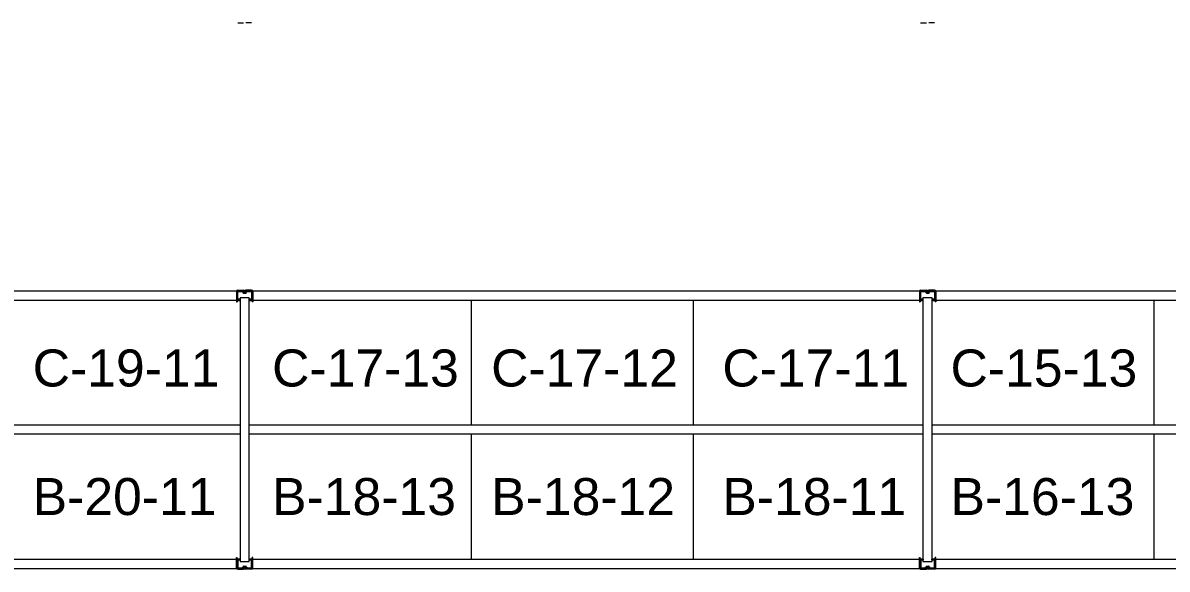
# Model space of a CAD drawing. Header units: inches. Extents: x 2743 to 10591, y -1604 to 5792.
# Drawn here: x 3371.4 to 3618.7, y 3573.9 to 3691.9 of the extents above; entities that cross this region are included whole.
import ezdxf

# ---------------------------------------------------------------- set-up
doc = ezdxf.new("R2010")
doc.units = ezdxf.units.IN
doc.header["$LTSCALE"] = 0.1875
doc.header["$MEASUREMENT"] = 0
for name, color, linetype, lineweight in [('22 Dimension', 7, 'Continuous', 5), ('32 Echelle', 160, 'Continuous', 15), ('33 Poutre', 30, 'Continuous', 15)]:
    doc.layers.add(name, color=color, linetype=linetype, lineweight=lineweight)
doc.styles.add('arial', font='')
doc.styles.get('arial').set_extended_font_data('Arial')

msp = doc.modelspace()

# ---------------------------------------------------------------- hatches: boundary and pattern name
at = {"layer": '32 Echelle'}
for points in [[(3418.33382, 3631.78941), (3418.33382, 3631.97691), (3418.14632, 3631.97691)], [(3418.33382, 3631.78941), (3418.33382, 3631.97691), (3418.14632, 3631.97691)], [(3420.33382, 3631.78941), (3420.33382, 3631.97691), (3420.52132, 3631.97691)], [(3420.33382, 3631.78941), (3420.33382, 3631.97691), (3420.52132, 3631.97691)], [(3565.95882, 3631.78941), (3565.95882, 3631.97691), (3565.77132, 3631.97691)], [(3565.95882, 3631.78941), (3565.95882, 3631.97691), (3565.77132, 3631.97691)], [(3567.95882, 3631.78941), (3567.95882, 3631.97691), (3568.14632, 3631.97691)], [(3567.95882, 3631.78941), (3567.95882, 3631.97691), (3568.14632, 3631.97691)], [(3418.33382, 3576.16441), (3418.33382, 3575.97691), (3418.14632, 3575.97691)], [(3418.33382, 3576.16441), (3418.33382, 3575.97691), (3418.14632, 3575.97691)], [(3420.33382, 3576.16441), (3420.33382, 3575.97691), (3420.52132, 3575.97691)], [(3420.33382, 3576.16441), (3420.33382, 3575.97691), (3420.52132, 3575.97691)], [(3565.95882, 3576.16441), (3565.95882, 3575.97691), (3565.77132, 3575.97691)], [(3565.95882, 3576.16441), (3565.95882, 3575.97691), (3565.77132, 3575.97691)], [(3567.95882, 3576.16441), (3567.95882, 3575.97691), (3568.14632, 3575.97691)], [(3567.95882, 3576.16441), (3567.95882, 3575.97691), (3568.14632, 3575.97691)]]:
    msp.add_hatch(color=256, dxfattribs=at).paths.add_polyline_path(points)

# ---------------------------------------------------------------- linework, layer by layer
at = {"layer": '22 Dimension'}
for p, q in [((3468.33382, 3604.97691), (3468.33382, 3631.97691)), ((3516.33382, 3604.97691), (3516.33382, 3631.97691)), ((3615.95882, 3604.97691), (3615.95882, 3631.97691)), ((3418.33382, 3604.97691), (3272.70882, 3604.97691)), ((3565.95882, 3604.97691), (3420.33382, 3604.97691)), ((3713.58382, 3604.97691), (3567.95882, 3604.97691)), ((3418.33382, 3602.97691), (3272.70882, 3602.97691)), ((3565.95882, 3602.97691), (3420.33382, 3602.97691)), ((3468.33382, 3575.97691), (3468.33382, 3602.97691)), ((3516.33382, 3575.97691), (3516.33382, 3602.97691)), ((3713.58382, 3602.97691), (3567.95882, 3602.97691)), ((3615.95882, 3575.97691), (3615.95882, 3602.97691))]:
    msp.add_line(p, q, dxfattribs=at)
at = {"layer": '32 Echelle', "linetype": 'Continuous', "lineweight": 25}
for p, q in [((3417.70886, 3633.79316), (3417.70886, 3632.16066)), ((3417.70886, 3633.79316), (3417.70886, 3632.16066)), ((3417.79886, 3632.16066), (3417.79886, 3633.79316)), ((3417.79886, 3632.16066), (3417.79886, 3633.79316)), ((3418.82145, 3633.97691), (3417.89261, 3633.97691)), ((3418.82145, 3633.97691), (3417.89261, 3633.97691)), ((3417.89261, 3633.88691), (3418.82145, 3633.88691)), ((3417.89261, 3633.88691), (3418.82145, 3633.88691)), ((3418.9111, 3633.82057), (3418.95501, 3633.67693)), ((3418.9111, 3633.82057), (3418.95501, 3633.67693)), ((3419.04108, 3633.70325), (3418.99717, 3633.84688)), ((3419.04108, 3633.70325), (3418.99717, 3633.84688)), ((3419.67047, 3633.84688), (3419.62655, 3633.70325)), ((3419.67047, 3633.84688), (3419.62655, 3633.70325)), ((3419.71262, 3633.67693), (3419.75653, 3633.82057)), ((3419.71262, 3633.67693), (3419.75653, 3633.82057)), ((3420.77502, 3633.97691), (3419.84619, 3633.97691)), ((3420.77502, 3633.97691), (3419.84619, 3633.97691)), ((3419.84619, 3633.88691), (3420.77502, 3633.88691)), ((3419.84619, 3633.88691), (3420.77502, 3633.88691)), ((3420.86877, 3633.79316), (3420.86877, 3632.16066)), ((3420.86877, 3633.79316), (3420.86877, 3632.16066)), ((3420.95877, 3632.16066), (3420.95877, 3633.79316)), ((3420.95877, 3632.16066), (3420.95877, 3633.79316)), ((3565.33386, 3633.79316), (3565.33386, 3632.16066)), ((3565.33386, 3633.79316), (3565.33386, 3632.16066)), ((3565.42386, 3632.16066), (3565.42386, 3633.79316)), ((3565.42386, 3632.16066), (3565.42386, 3633.79316)), ((3566.44645, 3633.97691), (3565.51761, 3633.97691)), ((3566.44645, 3633.97691), (3565.51761, 3633.97691)), ((3565.51761, 3633.88691), (3566.44645, 3633.88691)), ((3565.51761, 3633.88691), (3566.44645, 3633.88691)), ((3566.5361, 3633.82057), (3566.58001, 3633.67693)), ((3566.5361, 3633.82057), (3566.58001, 3633.67693)), ((3566.66608, 3633.70325), (3566.62217, 3633.84688)), ((3566.66608, 3633.70325), (3566.62217, 3633.84688)), ((3567.29547, 3633.84688), (3567.25155, 3633.70325)), ((3567.29547, 3633.84688), (3567.25155, 3633.70325)), ((3567.33762, 3633.67693), (3567.38153, 3633.82057)), ((3567.33762, 3633.67693), (3567.38153, 3633.82057)), ((3568.40002, 3633.97691), (3567.47119, 3633.97691)), ((3568.40002, 3633.97691), (3567.47119, 3633.97691)), ((3567.47119, 3633.88691), (3568.40002, 3633.88691)), ((3567.47119, 3633.88691), (3568.40002, 3633.88691)), ((3568.49377, 3633.79316), (3568.49377, 3632.16066)), ((3568.49377, 3633.79316), (3568.49377, 3632.16066)), ((3568.58377, 3632.16066), (3568.58377, 3633.79316)), ((3568.58377, 3632.16066), (3568.58377, 3633.79316)), ((3418.30886, 3632.06691), (3417.89261, 3632.06691)), ((3418.30886, 3632.06691), (3417.89261, 3632.06691)), ((3417.89261, 3631.97691), (3418.30886, 3631.97691)), ((3417.89261, 3631.97691), (3418.30886, 3631.97691)), ((3418.30886, 3631.97691), (3418.30886, 3632.06691)), ((3418.30886, 3631.97691), (3418.30886, 3632.06691)), ((3419.5369, 3633.63691), (3419.13073, 3633.63691)), ((3419.5369, 3633.63691), (3419.13073, 3633.63691)), ((3419.13073, 3633.54691), (3419.5369, 3633.54691)), ((3419.13073, 3633.54691), (3419.5369, 3633.54691)), ((3420.77502, 3632.06691), (3420.35877, 3632.06691)), ((3420.35877, 3632.06691), (3420.35877, 3631.97691)), ((3420.77502, 3632.06691), (3420.35877, 3632.06691)), ((3420.35877, 3632.06691), (3420.35877, 3631.97691)), ((3420.35877, 3631.97691), (3420.77502, 3631.97691)), ((3420.35877, 3631.97691), (3420.77502, 3631.97691)), ((3565.93386, 3632.06691), (3565.51761, 3632.06691)), ((3565.93386, 3632.06691), (3565.51761, 3632.06691)), ((3565.51761, 3631.97691), (3565.93386, 3631.97691)), ((3565.51761, 3631.97691), (3565.93386, 3631.97691)), ((3565.93386, 3631.97691), (3565.93386, 3632.06691)), ((3565.93386, 3631.97691), (3565.93386, 3632.06691)), ((3567.1619, 3633.63691), (3566.75573, 3633.63691)), ((3567.1619, 3633.63691), (3566.75573, 3633.63691)), ((3566.75573, 3633.54691), (3567.1619, 3633.54691)), ((3566.75573, 3633.54691), (3567.1619, 3633.54691)), ((3568.40002, 3632.06691), (3567.98377, 3632.06691)), ((3567.98377, 3632.06691), (3567.98377, 3631.97691)), ((3568.40002, 3632.06691), (3567.98377, 3632.06691)), ((3567.98377, 3632.06691), (3567.98377, 3631.97691)), ((3567.98377, 3631.97691), (3568.40002, 3631.97691)), ((3567.98377, 3631.97691), (3568.40002, 3631.97691)), ((3417.70886, 3574.16066), (3417.70886, 3575.79316)), ((3417.70886, 3574.16066), (3417.70886, 3575.79316)), ((3417.79886, 3575.79316), (3417.79886, 3574.16066)), ((3417.79886, 3575.79316), (3417.79886, 3574.16066)), ((3417.89261, 3575.97691), (3418.30886, 3575.97691)), ((3417.89261, 3575.97691), (3418.30886, 3575.97691)), ((3418.30886, 3575.88691), (3417.89261, 3575.88691)), ((3418.30886, 3575.88691), (3417.89261, 3575.88691)), ((3418.30886, 3575.97691), (3418.30886, 3575.88691)), ((3418.30886, 3575.97691), (3418.30886, 3575.88691)), ((3419.13073, 3574.40691), (3419.5369, 3574.40691)), ((3419.13073, 3574.40691), (3419.5369, 3574.40691)), ((3420.35877, 3575.97691), (3420.77502, 3575.97691)), ((3420.35877, 3575.88691), (3420.35877, 3575.97691)), ((3420.35877, 3575.97691), (3420.77502, 3575.97691)), ((3420.35877, 3575.88691), (3420.35877, 3575.97691)), ((3420.77502, 3575.88691), (3420.35877, 3575.88691)), ((3420.77502, 3575.88691), (3420.35877, 3575.88691)), ((3420.86877, 3574.16066), (3420.86877, 3575.79316)), ((3420.86877, 3574.16066), (3420.86877, 3575.79316)), ((3420.95877, 3575.79316), (3420.95877, 3574.16066)), ((3420.95877, 3575.79316), (3420.95877, 3574.16066)), ((3565.33386, 3574.16066), (3565.33386, 3575.79316)), ((3565.33386, 3574.16066), (3565.33386, 3575.79316)), ((3565.42386, 3575.79316), (3565.42386, 3574.16066)), ((3565.42386, 3575.79316), (3565.42386, 3574.16066)), ((3565.51761, 3575.97691), (3565.93386, 3575.97691)), ((3565.51761, 3575.97691), (3565.93386, 3575.97691)), ((3565.93386, 3575.88691), (3565.51761, 3575.88691)), ((3565.93386, 3575.88691), (3565.51761, 3575.88691)), ((3565.93386, 3575.97691), (3565.93386, 3575.88691)), ((3565.93386, 3575.97691), (3565.93386, 3575.88691)), ((3566.75573, 3574.40691), (3567.1619, 3574.40691)), ((3566.75573, 3574.40691), (3567.1619, 3574.40691)), ((3567.98377, 3575.97691), (3568.40002, 3575.97691)), ((3567.98377, 3575.88691), (3567.98377, 3575.97691)), ((3567.98377, 3575.97691), (3568.40002, 3575.97691)), ((3567.98377, 3575.88691), (3567.98377, 3575.97691)), ((3568.40002, 3575.88691), (3567.98377, 3575.88691)), ((3568.40002, 3575.88691), (3567.98377, 3575.88691)), ((3568.49377, 3574.16066), (3568.49377, 3575.79316)), ((3568.49377, 3574.16066), (3568.49377, 3575.79316)), ((3568.58377, 3575.79316), (3568.58377, 3574.16066)), ((3568.58377, 3575.79316), (3568.58377, 3574.16066)), ((3417.89261, 3574.06691), (3418.82145, 3574.06691)), ((3417.89261, 3574.06691), (3418.82145, 3574.06691)), ((3418.82145, 3573.97691), (3417.89261, 3573.97691)), ((3418.82145, 3573.97691), (3417.89261, 3573.97691)), ((3418.9111, 3574.13325), (3418.95501, 3574.27688)), ((3418.9111, 3574.13325), (3418.95501, 3574.27688)), ((3419.04108, 3574.25057), (3418.99717, 3574.10693)), ((3419.04108, 3574.25057), (3418.99717, 3574.10693)), ((3419.5369, 3574.31691), (3419.13073, 3574.31691)), ((3419.5369, 3574.31691), (3419.13073, 3574.31691)), ((3419.67047, 3574.10693), (3419.62655, 3574.25057)), ((3419.67047, 3574.10693), (3419.62655, 3574.25057)), ((3419.71262, 3574.27688), (3419.75653, 3574.13325)), ((3419.71262, 3574.27688), (3419.75653, 3574.13325)), ((3419.84619, 3574.06691), (3420.77502, 3574.06691)), ((3419.84619, 3574.06691), (3420.77502, 3574.06691)), ((3420.77502, 3573.97691), (3419.84619, 3573.97691)), ((3420.77502, 3573.97691), (3419.84619, 3573.97691)), ((3565.51761, 3574.06691), (3566.44645, 3574.06691)), ((3565.51761, 3574.06691), (3566.44645, 3574.06691)), ((3566.44645, 3573.97691), (3565.51761, 3573.97691)), ((3566.44645, 3573.97691), (3565.51761, 3573.97691)), ((3566.5361, 3574.13325), (3566.58001, 3574.27688)), ((3566.5361, 3574.13325), (3566.58001, 3574.27688)), ((3566.66608, 3574.25057), (3566.62217, 3574.10693)), ((3566.66608, 3574.25057), (3566.62217, 3574.10693)), ((3567.1619, 3574.31691), (3566.75573, 3574.31691)), ((3567.1619, 3574.31691), (3566.75573, 3574.31691)), ((3567.29547, 3574.10693), (3567.25155, 3574.25057)), ((3567.29547, 3574.10693), (3567.25155, 3574.25057)), ((3567.33762, 3574.27688), (3567.38153, 3574.13325)), ((3567.33762, 3574.27688), (3567.38153, 3574.13325)), ((3567.47119, 3574.06691), (3568.40002, 3574.06691)), ((3567.47119, 3574.06691), (3568.40002, 3574.06691)), ((3568.40002, 3573.97691), (3567.47119, 3573.97691)), ((3568.40002, 3573.97691), (3567.47119, 3573.97691))]:
    msp.add_line(p, q, dxfattribs=at)
at = {"layer": '32 Echelle'}
for p, q in [((3418.33382, 3631.97691), (3418.14632, 3631.97691)), ((3418.33382, 3631.78941), (3418.14632, 3631.97691)), ((3418.33382, 3631.97691), (3418.14632, 3631.97691)), ((3418.33382, 3631.78941), (3418.14632, 3631.97691)), ((3420.33382, 3632.47691), (3418.33382, 3632.47691)), ((3418.33382, 3632.47691), (3418.33382, 3575.47691)), ((3420.33382, 3632.47691), (3418.33382, 3632.47691)), ((3418.33382, 3632.47691), (3418.33382, 3575.47691)), ((3418.33382, 3631.78941), (3418.33382, 3631.97691)), ((3418.33382, 3631.78941), (3418.33382, 3631.97691)), ((3420.33382, 3575.47691), (3420.33382, 3632.47691)), ((3420.33382, 3575.47691), (3420.33382, 3632.47691)), ((3420.33382, 3631.97691), (3420.52132, 3631.97691)), ((3420.33382, 3631.78941), (3420.33382, 3631.97691)), ((3420.33382, 3631.78941), (3420.52132, 3631.97691)), ((3420.33382, 3631.97691), (3420.52132, 3631.97691)), ((3420.33382, 3631.78941), (3420.33382, 3631.97691)), ((3420.33382, 3631.78941), (3420.52132, 3631.97691)), ((3565.95882, 3631.97691), (3565.77132, 3631.97691)), ((3565.95882, 3631.78941), (3565.77132, 3631.97691)), ((3565.95882, 3631.97691), (3565.77132, 3631.97691)), ((3565.95882, 3631.78941), (3565.77132, 3631.97691)), ((3567.95882, 3632.47691), (3565.95882, 3632.47691)), ((3565.95882, 3632.47691), (3565.95882, 3575.47691)), ((3567.95882, 3632.47691), (3565.95882, 3632.47691)), ((3565.95882, 3632.47691), (3565.95882, 3575.47691)), ((3565.95882, 3631.78941), (3565.95882, 3631.97691)), ((3565.95882, 3631.78941), (3565.95882, 3631.97691)), ((3567.95882, 3575.47691), (3567.95882, 3632.47691)), ((3567.95882, 3575.47691), (3567.95882, 3632.47691)), ((3567.95882, 3631.97691), (3568.14632, 3631.97691)), ((3567.95882, 3631.78941), (3567.95882, 3631.97691)), ((3567.95882, 3631.78941), (3568.14632, 3631.97691)), ((3567.95882, 3631.97691), (3568.14632, 3631.97691)), ((3567.95882, 3631.78941), (3567.95882, 3631.97691)), ((3567.95882, 3631.78941), (3568.14632, 3631.97691)), ((3418.33382, 3576.16441), (3418.14632, 3575.97691)), ((3418.33382, 3576.16441), (3418.14632, 3575.97691)), ((3418.33382, 3575.97691), (3418.14632, 3575.97691)), ((3418.33382, 3575.97691), (3418.14632, 3575.97691)), ((3418.33382, 3576.16441), (3418.33382, 3575.97691)), ((3418.33382, 3576.16441), (3418.33382, 3575.97691)), ((3418.33382, 3575.47691), (3420.33382, 3575.47691)), ((3418.33382, 3575.47691), (3420.33382, 3575.47691)), ((3420.33382, 3576.16441), (3420.33382, 3575.97691)), ((3420.33382, 3576.16441), (3420.52132, 3575.97691)), ((3420.33382, 3576.16441), (3420.33382, 3575.97691)), ((3420.33382, 3576.16441), (3420.52132, 3575.97691)), ((3420.33382, 3575.97691), (3420.52132, 3575.97691)), ((3420.33382, 3575.97691), (3420.52132, 3575.97691)), ((3565.95882, 3576.16441), (3565.77132, 3575.97691)), ((3565.95882, 3576.16441), (3565.77132, 3575.97691)), ((3565.95882, 3575.97691), (3565.77132, 3575.97691)), ((3565.95882, 3575.97691), (3565.77132, 3575.97691)), ((3565.95882, 3576.16441), (3565.95882, 3575.97691)), ((3565.95882, 3576.16441), (3565.95882, 3575.97691)), ((3565.95882, 3575.47691), (3567.95882, 3575.47691)), ((3565.95882, 3575.47691), (3567.95882, 3575.47691)), ((3567.95882, 3576.16441), (3567.95882, 3575.97691)), ((3567.95882, 3576.16441), (3568.14632, 3575.97691)), ((3567.95882, 3576.16441), (3567.95882, 3575.97691)), ((3567.95882, 3576.16441), (3568.14632, 3575.97691)), ((3567.95882, 3575.97691), (3568.14632, 3575.97691)), ((3567.95882, 3575.97691), (3568.14632, 3575.97691))]:
    msp.add_line(p, q, dxfattribs=at)
at = {"layer": '32 Echelle', "linetype": 'Continuous', "lineweight": 25}
for centre, radius, start, end in [((3417.89261, 3633.79316), 0.18375, 90, 180), ((3417.89261, 3633.79316), 0.18375, 90, 180), ((3417.89261, 3633.79316), 0.09375, 90, 180), ((3417.89261, 3633.79316), 0.09375, 90, 180), ((3418.82145, 3633.79316), 0.18375, 17, 90), ((3418.82145, 3633.79316), 0.18375, 17, 90), ((3418.82145, 3633.79316), 0.09375, 17, 90), ((3418.82145, 3633.79316), 0.09375, 17, 90), ((3419.84619, 3633.79316), 0.18375, 90, 163), ((3419.84619, 3633.79316), 0.18375, 90, 163), ((3419.84619, 3633.79316), 0.09375, 90, 163), ((3419.84619, 3633.79316), 0.09375, 90, 163), ((3420.77502, 3633.79316), 0.18375, 0, 90), ((3420.77502, 3633.79316), 0.18375, 0, 90), ((3420.77502, 3633.79316), 0.09375, 0, 90), ((3420.77502, 3633.79316), 0.09375, 0, 90), ((3565.51761, 3633.79316), 0.18375, 90, 180), ((3565.51761, 3633.79316), 0.18375, 90, 180), ((3565.51761, 3633.79316), 0.09375, 90, 180), ((3565.51761, 3633.79316), 0.09375, 90, 180), ((3566.44645, 3633.79316), 0.18375, 17, 90), ((3566.44645, 3633.79316), 0.18375, 17, 90), ((3566.44645, 3633.79316), 0.09375, 17, 90), ((3566.44645, 3633.79316), 0.09375, 17, 90), ((3567.47119, 3633.79316), 0.18375, 90, 163), ((3567.47119, 3633.79316), 0.18375, 90, 163), ((3567.47119, 3633.79316), 0.09375, 90, 163), ((3567.47119, 3633.79316), 0.09375, 90, 163), ((3568.40002, 3633.79316), 0.18375, 0, 90), ((3568.40002, 3633.79316), 0.18375, 0, 90), ((3568.40002, 3633.79316), 0.09375, 0, 90), ((3568.40002, 3633.79316), 0.09375, 0, 90), ((3417.89261, 3632.16066), 0.18375, 180, 270), ((3417.89261, 3632.16066), 0.18375, 180, 270), ((3417.89261, 3632.16066), 0.09375, 180, 270), ((3417.89261, 3632.16066), 0.09375, 180, 270), ((3419.13073, 3633.73066), 0.18375, 197, 270), ((3419.13073, 3633.73066), 0.18375, 197, 270), ((3419.13073, 3633.73066), 0.09375, 197, 270), ((3419.13073, 3633.73066), 0.09375, 197, 270), ((3419.5369, 3633.73066), 0.09375, 270, 343), ((3419.5369, 3633.73066), 0.09375, 270, 343), ((3419.5369, 3633.73066), 0.18375, 270, 343), ((3419.5369, 3633.73066), 0.18375, 270, 343), ((3420.77502, 3632.16066), 0.09375, 270, 0), ((3420.77502, 3632.16066), 0.18375, 270, 0), ((3420.77502, 3632.16066), 0.09375, 270, 0), ((3420.77502, 3632.16066), 0.18375, 270, 0), ((3565.51761, 3632.16066), 0.18375, 180, 270), ((3565.51761, 3632.16066), 0.18375, 180, 270), ((3565.51761, 3632.16066), 0.09375, 180, 270), ((3565.51761, 3632.16066), 0.09375, 180, 270), ((3566.75573, 3633.73066), 0.18375, 197, 270), ((3566.75573, 3633.73066), 0.18375, 197, 270), ((3566.75573, 3633.73066), 0.09375, 197, 270), ((3566.75573, 3633.73066), 0.09375, 197, 270), ((3567.1619, 3633.73066), 0.09375, 270, 343), ((3567.1619, 3633.73066), 0.09375, 270, 343), ((3567.1619, 3633.73066), 0.18375, 270, 343), ((3567.1619, 3633.73066), 0.18375, 270, 343), ((3568.40002, 3632.16066), 0.09375, 270, 0), ((3568.40002, 3632.16066), 0.18375, 270, 0), ((3568.40002, 3632.16066), 0.09375, 270, 0), ((3568.40002, 3632.16066), 0.18375, 270, 0), ((3417.89261, 3575.79316), 0.18375, 90, 180), ((3417.89261, 3575.79316), 0.18375, 90, 180), ((3417.89261, 3575.79316), 0.09375, 90, 180), ((3417.89261, 3575.79316), 0.09375, 90, 180), ((3419.13073, 3574.22316), 0.18375, 90, 163), ((3419.13073, 3574.22316), 0.18375, 90, 163), ((3419.5369, 3574.22316), 0.18375, 17, 90), ((3419.5369, 3574.22316), 0.18375, 17, 90), ((3420.77502, 3575.79316), 0.18375, 0, 90), ((3420.77502, 3575.79316), 0.18375, 0, 90), ((3420.77502, 3575.79316), 0.09375, 0, 90), ((3420.77502, 3575.79316), 0.09375, 0, 90), ((3565.51761, 3575.79316), 0.18375, 90, 180), ((3565.51761, 3575.79316), 0.18375, 90, 180), ((3565.51761, 3575.79316), 0.09375, 90, 180), ((3565.51761, 3575.79316), 0.09375, 90, 180), ((3566.75573, 3574.22316), 0.18375, 90, 163), ((3566.75573, 3574.22316), 0.18375, 90, 163), ((3567.1619, 3574.22316), 0.18375, 17, 90), ((3567.1619, 3574.22316), 0.18375, 17, 90), ((3568.40002, 3575.79316), 0.18375, 0, 90), ((3568.40002, 3575.79316), 0.18375, 0, 90), ((3568.40002, 3575.79316), 0.09375, 0, 90), ((3568.40002, 3575.79316), 0.09375, 0, 90), ((3417.89261, 3574.16066), 0.18375, 180, 270), ((3417.89261, 3574.16066), 0.18375, 180, 270), ((3417.89261, 3574.16066), 0.09375, 180, 270), ((3417.89261, 3574.16066), 0.09375, 180, 270), ((3418.82145, 3574.16066), 0.09375, 270, 343), ((3418.82145, 3574.16066), 0.09375, 270, 343), ((3418.82145, 3574.16066), 0.18375, 270, 343), ((3418.82145, 3574.16066), 0.18375, 270, 343), ((3419.13073, 3574.22316), 0.09375, 90, 163), ((3419.13073, 3574.22316), 0.09375, 90, 163), ((3419.5369, 3574.22316), 0.09375, 17, 90), ((3419.5369, 3574.22316), 0.09375, 17, 90), ((3419.84619, 3574.16066), 0.18375, 197, 270), ((3419.84619, 3574.16066), 0.18375, 197, 270), ((3419.84619, 3574.16066), 0.09375, 197, 270), ((3419.84619, 3574.16066), 0.09375, 197, 270), ((3420.77502, 3574.16066), 0.09375, 270, 0), ((3420.77502, 3574.16066), 0.18375, 270, 0), ((3420.77502, 3574.16066), 0.09375, 270, 0), ((3420.77502, 3574.16066), 0.18375, 270, 0), ((3565.51761, 3574.16066), 0.18375, 180, 270), ((3565.51761, 3574.16066), 0.18375, 180, 270), ((3565.51761, 3574.16066), 0.09375, 180, 270), ((3565.51761, 3574.16066), 0.09375, 180, 270), ((3566.44645, 3574.16066), 0.09375, 270, 343), ((3566.44645, 3574.16066), 0.09375, 270, 343), ((3566.44645, 3574.16066), 0.18375, 270, 343), ((3566.44645, 3574.16066), 0.18375, 270, 343), ((3566.75573, 3574.22316), 0.09375, 90, 163), ((3566.75573, 3574.22316), 0.09375, 90, 163), ((3567.1619, 3574.22316), 0.09375, 17, 90), ((3567.1619, 3574.22316), 0.09375, 17, 90), ((3567.47119, 3574.16066), 0.18375, 197, 270), ((3567.47119, 3574.16066), 0.18375, 197, 270), ((3567.47119, 3574.16066), 0.09375, 197, 270), ((3567.47119, 3574.16066), 0.09375, 197, 270), ((3568.40002, 3574.16066), 0.09375, 270, 0), ((3568.40002, 3574.16066), 0.18375, 270, 0), ((3568.40002, 3574.16066), 0.09375, 270, 0), ((3568.40002, 3574.16066), 0.18375, 270, 0)]:
    msp.add_arc(centre, radius, start, end, dxfattribs=at)
at = {"layer": '33 Poutre'}
for p, q in [((3417.82782, 3691.85791), (3419.08982, 3691.85791)), ((3420.83982, 3691.85791), (3419.57782, 3691.85791)), ((3565.45282, 3691.85791), (3566.71482, 3691.85791)), ((3568.46482, 3691.85791), (3567.20282, 3691.85791)), ((3273.45882, 3633.97691), (3417.58382, 3633.97691)), ((3417.58382, 3633.97691), (3417.58382, 3631.97691)), ((3417.58382, 3633.85191), (3417.58382, 3631.59591)), ((3417.70282, 3633.85191), (3417.70282, 3631.59591)), ((3417.82782, 3634.09591), (3419.08982, 3634.09591)), ((3419.08982, 3633.97691), (3417.82782, 3633.97691)), ((3419.21482, 3633.63691), (3419.21482, 3633.85191)), ((3419.33382, 3633.63691), (3419.33382, 3633.85191)), ((3419.33382, 3633.63691), (3419.33382, 3633.85191)), ((3419.45282, 3633.63691), (3419.45282, 3633.85191)), ((3420.83982, 3634.09591), (3419.57782, 3634.09591)), ((3419.57782, 3633.97691), (3420.83982, 3633.97691)), ((3420.96482, 3633.85191), (3420.96482, 3631.59591)), ((3421.08382, 3633.97691), (3565.20882, 3633.97691)), ((3421.08382, 3633.97691), (3421.08382, 3631.97691)), ((3421.08382, 3633.85191), (3421.08382, 3631.59591)), ((3565.20882, 3633.97691), (3565.20882, 3631.97691)), ((3565.20882, 3633.85191), (3565.20882, 3631.59591)), ((3565.32782, 3633.85191), (3565.32782, 3631.59591)), ((3565.45282, 3634.09591), (3566.71482, 3634.09591)), ((3566.71482, 3633.97691), (3565.45282, 3633.97691)), ((3566.83982, 3633.63691), (3566.83982, 3633.85191)), ((3566.95882, 3633.63691), (3566.95882, 3633.85191)), ((3566.95882, 3633.63691), (3566.95882, 3633.85191)), ((3567.07782, 3633.63691), (3567.07782, 3633.85191)), ((3568.46482, 3634.09591), (3567.20282, 3634.09591)), ((3567.20282, 3633.97691), (3568.46482, 3633.97691)), ((3568.58982, 3633.85191), (3568.58982, 3631.59591)), ((3568.70882, 3633.97691), (3712.83382, 3633.97691)), ((3568.70882, 3633.97691), (3568.70882, 3631.97691)), ((3568.70882, 3633.85191), (3568.70882, 3631.59591)), ((3273.45882, 3631.97691), (3417.58382, 3631.97691)), ((3417.58382, 3631.59591), (3417.70282, 3631.59591)), ((3419.21482, 3633.63691), (3419.33382, 3633.63691)), ((3419.45282, 3633.63691), (3419.33382, 3633.63691)), ((3421.08382, 3631.59591), (3420.96482, 3631.59591)), ((3421.08382, 3631.97691), (3565.20882, 3631.97691)), ((3565.20882, 3631.59591), (3565.32782, 3631.59591)), ((3566.83982, 3633.63691), (3566.95882, 3633.63691)), ((3567.07782, 3633.63691), (3566.95882, 3633.63691)), ((3568.70882, 3631.59591), (3568.58982, 3631.59591)), ((3568.70882, 3631.97691), (3712.83382, 3631.97691)), ((3273.45882, 3575.97691), (3417.58382, 3575.97691)), ((3417.58382, 3574.10191), (3417.58382, 3576.35791)), ((3417.58382, 3576.35791), (3417.70282, 3576.35791)), ((3417.58382, 3573.97691), (3417.58382, 3575.97691)), ((3417.70282, 3574.10191), (3417.70282, 3576.35791)), ((3421.08382, 3576.35791), (3420.96482, 3576.35791)), ((3420.96482, 3574.10191), (3420.96482, 3576.35791)), ((3421.08382, 3574.10191), (3421.08382, 3576.35791)), ((3421.08382, 3575.97691), (3565.20882, 3575.97691)), ((3421.08382, 3573.97691), (3421.08382, 3575.97691)), ((3565.20882, 3574.10191), (3565.20882, 3576.35791)), ((3565.20882, 3576.35791), (3565.32782, 3576.35791)), ((3565.20882, 3573.97691), (3565.20882, 3575.97691)), ((3565.32782, 3574.10191), (3565.32782, 3576.35791)), ((3568.70882, 3576.35791), (3568.58982, 3576.35791)), ((3568.58982, 3574.10191), (3568.58982, 3576.35791)), ((3568.70882, 3574.10191), (3568.70882, 3576.35791)), ((3568.70882, 3575.97691), (3712.83382, 3575.97691)), ((3568.70882, 3573.97691), (3568.70882, 3575.97691)), ((3273.45882, 3573.97691), (3417.58382, 3573.97691)), ((3419.08982, 3573.97691), (3417.82782, 3573.97691)), ((3417.82782, 3573.85791), (3419.08982, 3573.85791)), ((3419.21482, 3574.31691), (3419.21482, 3574.10191)), ((3419.21482, 3574.31691), (3419.33382, 3574.31691)), ((3419.33382, 3574.31691), (3419.33382, 3574.10191)), ((3419.33382, 3574.31691), (3419.33382, 3574.10191)), ((3419.45282, 3574.31691), (3419.33382, 3574.31691)), ((3419.45282, 3574.31691), (3419.45282, 3574.10191)), ((3419.57782, 3573.97691), (3420.83982, 3573.97691)), ((3420.83982, 3573.85791), (3419.57782, 3573.85791)), ((3421.08382, 3573.97691), (3565.20882, 3573.97691)), ((3566.71482, 3573.97691), (3565.45282, 3573.97691)), ((3565.45282, 3573.85791), (3566.71482, 3573.85791)), ((3566.83982, 3574.31691), (3566.83982, 3574.10191)), ((3566.83982, 3574.31691), (3566.95882, 3574.31691)), ((3566.95882, 3574.31691), (3566.95882, 3574.10191)), ((3566.95882, 3574.31691), (3566.95882, 3574.10191)), ((3567.07782, 3574.31691), (3566.95882, 3574.31691)), ((3567.07782, 3574.31691), (3567.07782, 3574.10191)), ((3567.20282, 3573.97691), (3568.46482, 3573.97691)), ((3568.46482, 3573.85791), (3567.20282, 3573.85791)), ((3568.70882, 3573.97691), (3712.83382, 3573.97691))]:
    msp.add_line(p, q, dxfattribs=at)
for centre, radius, start, end in [((3417.82782, 3633.85191), 0.244, 90, 180), ((3417.82782, 3633.85191), 0.125, 90, 180), ((3419.08982, 3633.85191), 0.244, 0, 90), ((3419.08982, 3633.85191), 0.125, 0, 90), ((3419.57782, 3633.85191), 0.244, 90, 180), ((3419.57782, 3633.85191), 0.125, 90, 180), ((3420.83982, 3633.85191), 0.244, 0, 90), ((3420.83982, 3633.85191), 0.125, 0, 90), ((3565.45282, 3633.85191), 0.244, 90, 180), ((3565.45282, 3633.85191), 0.125, 90, 180), ((3566.71482, 3633.85191), 0.244, 0, 90), ((3566.71482, 3633.85191), 0.125, 0, 90), ((3567.20282, 3633.85191), 0.244, 90, 180), ((3567.20282, 3633.85191), 0.125, 90, 180), ((3568.46482, 3633.85191), 0.244, 0, 90), ((3568.46482, 3633.85191), 0.125, 0, 90), ((3417.82782, 3574.10191), 0.244, 180, 270), ((3417.82782, 3574.10191), 0.125, 180, 270), ((3419.08982, 3574.10191), 0.125, 270, 0), ((3419.08982, 3574.10191), 0.244, 270, 0), ((3419.57782, 3574.10191), 0.244, 180, 270), ((3419.57782, 3574.10191), 0.125, 180, 270), ((3420.83982, 3574.10191), 0.244, 270, 0), ((3420.83982, 3574.10191), 0.125, 270, 0), ((3565.45282, 3574.10191), 0.244, 180, 270), ((3565.45282, 3574.10191), 0.125, 180, 270), ((3566.71482, 3574.10191), 0.125, 270, 0), ((3566.71482, 3574.10191), 0.244, 270, 0), ((3567.20282, 3574.10191), 0.244, 180, 270), ((3567.20282, 3574.10191), 0.125, 180, 270), ((3568.46482, 3574.10191), 0.244, 270, 0), ((3568.46482, 3574.10191), 0.125, 270, 0)]:
    msp.add_arc(centre, radius, start, end, dxfattribs=at)

# ---------------------------------------------------------------- texts
at = {"layer": '22 Dimension', "char_height": 8, "attachment_point": 1, "style": 'arial'}
for s, insert in [('{\\fArial Unicode MS|b0|i0|c0|p2;\\C8;C-19-11}', (3373.49369, 3621.30356)), ('{\\fArial Unicode MS|b0|i0|c0|p2;\\C8;C-17-13}', (3425.2548, 3621.30356)), ('{\\fArial Unicode MS|b0|i0|c0|p2;\\C8;C-17-12}', (3472.61083, 3621.30356)), ('{\\fArial Unicode MS|b0|i0|c0|p2;\\C8;C-17-11}', (3522.59104, 3621.30356)), ('{\\fArial Unicode MS|b0|i0|c0|p2;\\C8;C-15-13}', (3571.91895, 3621.30356)), ('{\\fArial Unicode MS|b0|i0|c0|p2;\\C8;B-20-11}', (3373.49369, 3593.53201)), ('{\\fArial Unicode MS|b0|i0|c0|p2;\\C8;B-18-13}', (3425.2548, 3593.53201)), ('{\\fArial Unicode MS|b0|i0|c0|p2;\\C8;B-18-12}', (3472.61083, 3593.53201)), ('{\\fArial Unicode MS|b0|i0|c0|p2;\\C8;B-18-11}', (3522.59104, 3593.53201)), ('{\\fArial Unicode MS|b0|i0|c0|p2;\\C8;B-16-13}', (3571.91895, 3593.53201))]:
    msp.add_mtext_dynamic_manual_height_columns(s, width=68.8901007, gutter_width=5, heights=[0], dxfattribs=dict(at, insert=insert))

doc.saveas('drawing.dxf')
